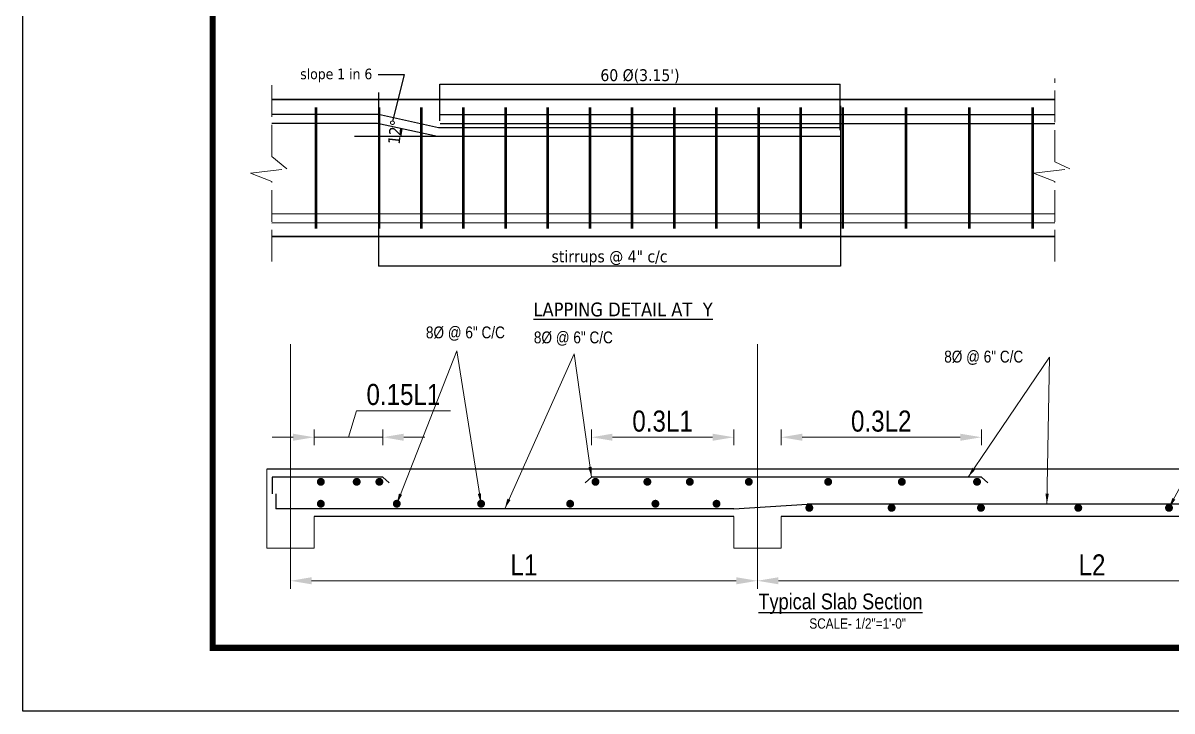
# Model space of a CAD drawing. Header units: inches. Extents: x -9998782 to 66725, y -6520505 to 8308.
# Drawn here: x -4996473 to -4995601, y -3259493 to -3258970 of the extents above; entities that cross this region are included whole.
import ezdxf
from ezdxf.enums import TextEntityAlignment as Align

# ---------------------------------------------------------------- set-up
doc = ezdxf.new("R2010")
doc.units = ezdxf.units.IN
doc.header["$LTSCALE"] = 2
doc.header["$MEASUREMENT"] = 0
doc.header["$PDMODE"] = 34
doc.linetypes.add('ACAD_ISO02W100', pattern=[15, 12, -3])
doc.linetypes.add('ACAD_ISO08W100', pattern=[36, 24, -3, 6, -3])
doc.layers.get('0').update_dxf_attribs({"linetype": 'CONTINUOUS'})
doc.layers.get('DEFPOINTS').update_dxf_attribs({"color": 141, "linetype": 'CONTINUOUS'})
for name, color, linetype in [('Beam', 170, 'CONTINUOUS'), ('DIM', 5, 'CONTINUOUS'), ('WAll', 20, 'CONTINUOUS')]:
    doc.layers.add(name, color=color, linetype=linetype)
for name, color, linetype, lineweight in [('D-DIM', 5, 'CONTINUOUS', 18), ('dimension', 160, 'CONTINUOUS', 15), ('DIMSTR', 5, 'CONTINUOUS', 13), ('ele light', 7, 'CONTINUOUS', 25), ('HATCH', 60, 'ACAD_ISO02W100', 13), ('rcc bar', 2, 'CONTINUOUS', 20), ('RCC LINE', 200, 'CONTINUOUS', 18), ('STIRRUPS', 14, 'CONTINUOUS', 18), ('sxdcf', 8, 'ACAD_ISO08W100', 20), ('TEX', 210, 'CONTINUOUS', 25), ('TEXT', 181, 'CONTINUOUS', 25), ('TRENCH', 1, 'CONTINUOUS', 35)]:
    doc.layers.add(name, color=color, linetype=linetype, lineweight=lineweight)
doc.styles.get("Standard").update_dxf_attribs({"font": 'ARIALN.TTF'})
doc.styles.add('TAHOMA', font='tahoma.ttf', dxfattribs={"height": 9})
doc.dimstyles.new('ARROW', dxfattribs={"dimscale": 96, "dimtxt": 9, "dimasz": 0.125, "dimexe": 0.078125, "dimexo": 0.09375, "dimgap": 0.03125, "dimtad": 1, "dimdec": 0, "dimzin": 3, "dimdsep": 46, "dimlunit": 4, "dimtxsty": 'TAHOMA', "dimcen": 0.09375, "dimclrd": 256, "dimclre": 256, "dimclrt": 256, "dimadec": 0, "dimazin": 0, "dimtfac": 1, "dimtdec": 0, "dimtmove": 0, "dimatfit": 3, "dimfxl": 1, "dimfrac": 2, "dimtolj": 1, "dimtzin": 0, "dimarcsym": 0})
doc.dimstyles.new('Copy of Niranjan', dxfattribs={"dimtxt": 4, "dimasz": 4, "dimexe": 1.5, "dimexo": 0, "dimgap": 1, "dimtad": 1, "dimdec": 0, "dimzin": 0, "dimdsep": 46, "dimlunit": 3, "dimtxsty": 'Standard', "dimcen": 0.09, "dimclrd": 7, "dimclre": 256, "dimclrt": 7, "dimadec": 0, "dimazin": 0, "dimtfac": 0.333333, "dimtdec": 0, "dimtmove": 1, "dimatfit": 1, "dimfxl": 1.5, "dimfxlon": 1, "dimtolj": 1, "dimtzin": 0, "dimlwd": -1, "dimlwe": -1, "dimarcsym": 0})
doc.dimstyles.new('dim stirrups', dxfattribs={"dimscale": 0.04, "dimtxt": 60, "dimasz": 48.5, "dimexe": 19.6875, "dimexo": 0, "dimgap": 18.3125, "dimtad": 1, "dimdec": 0, "dimzin": 0, "dimdsep": 46, "dimlunit": 3, "dimtxsty": 'Standard', "dimcen": 0.15, "dimdle": 0.15, "dimclrd": 256, "dimclrt": 1, "dimazin": 1, "dimtfac": 1, "dimtdec": 0, "dimtofl": 0, "dimtmove": 1, "dimatfit": 2, "dimfxl": 19.6875, "dimfxlon": 1, "dimtolj": 1, "dimtzin": 0, "dimlwd": -1, "dimlwe": -1, "dimarcsym": 0})

# ---------------------------------------------------------------- blocks, each defined once
blk = doc.blocks.new('*D175')
at = {"layer": 'DEFPOINTS', "color": 0, "transparency": 16777216}
for p in [(19589.84, -9814.79), (19589.84, -9822.36), (19576.84, -9829.86)]:
    blk.add_point(p, dxfattribs=at)
at = {"layer": 'dimension', "color": 7, "transparency": 16777216}
for p, q in [((19583.34, -9814.79), (19584.85, -9809.75)), ((19584.85, -9809.75), (19602.69, -9809.75)), ((19572.84, -9814.79), (19568.84, -9814.79)), ((19576.84, -9814.79), (19589.84, -9814.79)), ((19576.84, -9814.79), (19589.84, -9814.79)), ((19593.84, -9814.79), (19597.84, -9814.79))]:
    blk.add_line(p, q, dxfattribs=at)
at = {"layer": 'dimension', "transparency": 16777216}
for p, q in [((19576.84, -9816.29), (19576.84, -9813.29)), ((19589.84, -9816.29), (19589.84, -9813.29))]:
    blk.add_line(p, q, dxfattribs=at)
at = {"layer": 'dimension', "color": 7, "transparency": 16777216}
for points in [[(19572.84, -9814.12), (19572.84, -9815.46), (19576.84, -9814.79)], [(19593.84, -9814.12), (19593.84, -9815.46), (19589.84, -9814.79)]]:
    blk.add_solid(points, dxfattribs=at)
at = {"layer": 'dimension', "color": 7, "transparency": 16777216, "insert": (19593.77, -9806.7), "char_height": 4, "attachment_point": 5}
blk.add_mtext('\\A1;0.15L1', dxfattribs=at)
blk = doc.blocks.new('*D176')
at = {"layer": 'DEFPOINTS', "color": 0, "transparency": 16777216}
for p in [(19656.45, -9814.79), (19629.45, -9822.36), (19656.45, -9829.86)]:
    blk.add_point(p, dxfattribs=at)
at = {"layer": 'dimension', "transparency": 16777216}
for p, q in [((19629.45, -9816.29), (19629.45, -9813.29)), ((19656.45, -9816.29), (19656.45, -9813.29))]:
    blk.add_line(p, q, dxfattribs=at)
at = {"layer": 'dimension', "color": 7, "transparency": 16777216}
blk.add_line((19633.45, -9814.79), (19652.45, -9814.79), dxfattribs=at)
for points in [[(19633.45, -9814.12), (19633.45, -9815.46), (19629.45, -9814.79)], [(19652.45, -9814.12), (19652.45, -9815.46), (19656.45, -9814.79)]]:
    blk.add_solid(points, dxfattribs=at)
at = {"layer": 'dimension', "color": 7, "transparency": 16777216, "insert": (19642.95, -9811.75), "char_height": 4, "attachment_point": 5}
blk.add_mtext('\\A1;0.3L1', dxfattribs=at)
blk = doc.blocks.new('*D177')
at = {"layer": 'DEFPOINTS', "color": 0, "transparency": 16777216}
for p in [(19703.45, -9814.79), (19703.45, -9822.36), (19665.45, -9829.86)]:
    blk.add_point(p, dxfattribs=at)
at = {"layer": 'dimension', "transparency": 16777216}
for p, q in [((19665.45, -9816.29), (19665.45, -9813.29)), ((19703.45, -9816.29), (19703.45, -9813.29))]:
    blk.add_line(p, q, dxfattribs=at)
at = {"layer": 'dimension', "color": 7, "transparency": 16777216}
blk.add_line((19669.45, -9814.79), (19699.45, -9814.79), dxfattribs=at)
for points in [[(19669.45, -9814.12), (19669.45, -9815.46), (19665.45, -9814.79)], [(19699.45, -9814.12), (19699.45, -9815.46), (19703.45, -9814.79)]]:
    blk.add_solid(points, dxfattribs=at)
at = {"layer": 'dimension', "color": 7, "transparency": 16777216, "insert": (19684.45, -9811.75), "char_height": 4, "attachment_point": 5}
blk.add_mtext('\\A1;0.3L2', dxfattribs=at)
blk = doc.blocks.new('*D173')
at = {"layer": 'DEFPOINTS', "color": 0, "transparency": 16777216}
for p in [(19572.34, -9826.03), (19660.95, -9826.03), (19660.95, -9842.03)]:
    blk.add_point(p, dxfattribs=at)
at = {"layer": 'dimension', "transparency": 16777216}
for p, q in [((19572.34, -9840.53), (19572.34, -9843.53)), ((19660.95, -9840.53), (19660.95, -9843.53))]:
    blk.add_line(p, q, dxfattribs=at)
at = {"layer": 'dimension', "color": 7, "transparency": 16777216}
blk.add_line((19576.34, -9842.03), (19656.95, -9842.03), dxfattribs=at)
for points in [[(19576.34, -9841.36), (19576.34, -9842.7), (19572.34, -9842.03)], [(19656.95, -9841.36), (19656.95, -9842.7), (19660.95, -9842.03)]]:
    blk.add_solid(points, dxfattribs=at)
at = {"layer": 'dimension', "color": 7, "transparency": 16777216, "insert": (19616.64, -9839.02), "char_height": 4, "attachment_point": 5}
blk.add_mtext('\\A1;L1', dxfattribs=at)
blk = doc.blocks.new('*D174')
at = {"layer": 'DEFPOINTS', "color": 0, "transparency": 16777216}
for p in [(19660.95, -9826.03), (19787.95, -9826.03), (19787.95, -9842.03)]:
    blk.add_point(p, dxfattribs=at)
at = {"layer": 'dimension', "transparency": 16777216}
for p, q in [((19660.95, -9840.53), (19660.95, -9843.53)), ((19787.95, -9840.53), (19787.95, -9843.53))]:
    blk.add_line(p, q, dxfattribs=at)
at = {"layer": 'dimension', "color": 7, "transparency": 16777216}
blk.add_line((19664.95, -9842.03), (19783.95, -9842.03), dxfattribs=at)
for points in [[(19664.95, -9841.36), (19664.95, -9842.7), (19660.95, -9842.03)], [(19783.95, -9841.36), (19783.95, -9842.7), (19787.95, -9842.03)]]:
    blk.add_solid(points, dxfattribs=at)
at = {"layer": 'dimension', "color": 7, "transparency": 16777216, "insert": (19724.45, -9839.02), "char_height": 4, "attachment_point": 5}
blk.add_mtext('\\A1;L2', dxfattribs=at)
blk = doc.blocks.new('*D101')
at = {"layer": 'DEFPOINTS', "color": 0, "lineweight": -3, "transparency": 16777216}
for p in [(80027.01, 75647.75), (79723.01, 75619.68), (80027.01, 75612.6)]:
    blk.add_point(p, dxfattribs=at)
at = {"layer": 'DIM', "color": 0, "lineweight": -2, "transparency": 16777216}
for p, q in [((79723.01, 75619.93), (79723.01, 75647.83)), ((79723.14, 75647.75), (80026.89, 75647.75)), ((80027.01, 75612.85), (80027.01, 75647.83))]:
    blk.add_line(p, q, dxfattribs=at)
at = {"layer": 'DIM', "color": 0, "lineweight": -3, "transparency": 16777216}
for points in [[(79723.14, 75647.77), (79723.14, 75647.73), (79723.01, 75647.75)], [(80026.89, 75647.77), (80026.89, 75647.73), (80027.01, 75647.75)]]:
    blk.add_solid(points, dxfattribs=at)
at = {"layer": 'DIM', "color": 7, "transparency": 16777216, "insert": (79875.01, 75653.73), "char_height": 9, "attachment_point": 5, "style": 'TAHOMA'}
blk.add_mtext("\\A1;60 %%C(3.15')", dxfattribs=at)
blk = doc.blocks.new('*D102')
at = {"layer": 'DEFPOINTS', "color": 0, "lineweight": -3, "transparency": 16777216}
for p in [(79676.49, 75641.62), (80027.32, 75631.58), (80027.32, 75509.7)]:
    blk.add_point(p, dxfattribs=at)
at = {"layer": 'DIM', "color": 0, "lineweight": -2, "transparency": 16777216}
for p, q in [((79676.49, 75641.37), (79676.49, 75509.63)), ((80027.32, 75631.33), (80027.32, 75509.63)), ((79676.61, 75509.7), (80027.2, 75509.7))]:
    blk.add_line(p, q, dxfattribs=at)
at = {"layer": 'DIM', "color": 0, "lineweight": -3, "transparency": 16777216}
for points in [[(79676.61, 75509.73), (79676.61, 75509.68), (79676.49, 75509.7)], [(80027.2, 75509.73), (80027.2, 75509.68), (80027.32, 75509.7)]]:
    blk.add_solid(points, dxfattribs=at)
at = {"layer": 'DIM', "color": 7, "transparency": 16777216, "insert": (79851.9, 75515.68), "char_height": 9, "attachment_point": 5, "style": 'TAHOMA'}
blk.add_mtext('\\A1;stirrups @ 4" c/c', dxfattribs=at)
blk = doc.blocks.new('*D103')
at = {"layer": 'DEFPOINTS', "color": 0, "linetype": 'Continuous', "lineweight": -3, "ltscale": 0.5, "transparency": 16777216}
for p in [(79675.76, 75617.92), (79693.78, 75611.89), (79658.34, 75607.88), (79721.3, 75607.88), (79721.3, 75607.88)]:
    blk.add_point(p, dxfattribs=at)
at = {"layer": 'DIM', "color": 0, "linetype": 'Continuous', "lineweight": -2, "ltscale": 0.5, "transparency": 16777216}
blk.add_arc((79721.3, 75607.88), 27.81, 167.82725, 179.74249, dxfattribs=at)
at = {"layer": 'DIM', "color": 0, "linetype": 'Continuous', "lineweight": -3, "ltscale": 0.5, "transparency": 16777216}
for points in [[(79694.09, 75613.75), (79694.13, 75613.74), (79694.14, 75613.86)], [(79693.51, 75608), (79693.47, 75608), (79693.49, 75607.88)]]:
    blk.add_solid(points, dxfattribs=at)
at = {"layer": 'DIM', "color": 7, "linetype": 'Continuous', "ltscale": 0.5, "transparency": 16777216, "insert": (79689.05, 75611.39), "char_height": 9, "attachment_point": 5, "rotation": 83.78487, "style": 'TAHOMA'}
blk.add_mtext('\\A1;12°', dxfattribs=at)
blk = doc.blocks.new('dx')
at = {"layer": 'Beam'}
for p, q in [((19792.45, -9820.86), (19567.84, -9820.86)), ((19656.45, -9829.86), (19576.84, -9829.86)), ((19783.45, -9829.86), (19665.45, -9829.86))]:
    blk.add_line(p, q, dxfattribs=at)
at = {"layer": 'ele light', "lineweight": 30, "ltscale": 0.05}
for p, q in [((19589.84, -9822.36), (19568.84, -9822.36)), ((19568.84, -9822.36), (19568.84, -9825.51)), ((19589.84, -9822.36), (19591.04, -9823.47)), ((19629.45, -9822.36), (19628.24, -9823.47)), ((19703.45, -9822.36), (19629.45, -9822.36)), ((19703.45, -9822.36), (19704.65, -9823.47)), ((19569.56, -9825.51), (19569.56, -9828.36)), ((19656.45, -9828.36), (19670.4, -9827.46)), ((19791.88, -9827.46), (19670.4, -9827.46)), ((19656.45, -9828.36), (19569.56, -9828.36))]:
    blk.add_line(p, q, dxfattribs=at)
at = {"layer": 'rcc bar', "ltscale": 0.009, "const_width": 0.75}
for points in [[(19577.72, -9823.25, 1), (19578.47, -9823.25, 1)], [(19584.53, -9823.25, 1), (19585.28, -9823.25, 1)], [(19588.83, -9823.25, 1), (19589.58, -9823.25, 1)], [(19629.84, -9823.25, 1), (19630.59, -9823.25, 1)], [(19639.69, -9823.25, 1), (19640.44, -9823.25, 1)], [(19647.75, -9823.25, 1), (19648.5, -9823.25, 1)], [(19658.94, -9823.25, 1), (19659.69, -9823.25, 1)], [(19674, -9823.25, 1), (19674.75, -9823.25, 1)], [(19687.98, -9823.25, 1), (19688.73, -9823.25, 1)], [(19702.26, -9823.25, 1), (19703.01, -9823.25, 1)], [(19577.72, -9827.41, 1), (19578.47, -9827.41, 1)], [(19592.14, -9827.41, 1), (19592.89, -9827.41, 1)], [(19608.14, -9827.41, 1), (19608.89, -9827.41, 1)], [(19625.04, -9827.41, 1), (19625.79, -9827.41, 1)], [(19641.22, -9827.41, 1), (19641.97, -9827.41, 1)], [(19652.82, -9827.41, 1), (19653.57, -9827.41, 1)], [(19670.43, -9828.19, 1), (19671.18, -9828.19, 1)], [(19686.05, -9828.19, 1), (19686.8, -9828.19, 1)], [(19703, -9828.19, 1), (19703.75, -9828.19, 1)], [(19721.47, -9828.19, 1), (19722.22, -9828.19, 1)], [(19738.69, -9828.19, 1), (19739.44, -9828.19, 1)]]:
    blk.add_lwpolyline(points, format="xyb", close=True, dxfattribs=at)
at = {"layer": 'RCC LINE', "ltscale": 0.25}
for p, q in [((19567.84, -9835.86), (19567.84, -9820.86)), ((19576.84, -9835.86), (19576.84, -9829.86)), ((19656.45, -9835.86), (19656.45, -9829.86)), ((19665.45, -9835.86), (19665.45, -9829.86)), ((19576.84, -9835.86), (19567.84, -9835.86)), ((19665.45, -9835.86), (19656.45, -9835.86))]:
    blk.add_line(p, q, dxfattribs=at)
at = {"layer": 'sxdcf'}
for p, q in [((19572.34, -9842.69), (19572.34, -9797.14)), ((19660.95, -9842.69), (19660.95, -9797.14))]:
    blk.add_line(p, q, dxfattribs=at)
at = {"layer": 'TEX'}
for p in [(19598.04, -9796.02), (19618.53, -9796.97), (19696.41, -9800.61)]:
    blk.add_text('8Ø @ 6" C/C ', height=2.25, dxfattribs=at).set_placement(p)
blk.add_text('SCALE- 1/2"=1\'-0"', height=1.95, dxfattribs=at).set_placement((19679.98, -9850.1), align=Align.MIDDLE)
at = {"layer": 'TEX', "insert": (19661.15, -9844.45), "char_height": 3, "width": 62.9773, "attachment_point": 1}
blk.add_mtext('{\\LTypical Slab Section }', dxfattribs=at)
at = {"layer": 'dimension'}
for base, p1, p2, text, picture, middle in [((19589.84, -9814.79), (19576.84, -9829.86), (19589.84, -9822.36), '0.15L1', '*D175', (19585.85, -9806.7)), ((19656.45, -9814.79), (19629.45, -9822.36), (19656.45, -9829.86), '0.3L1', '*D176', (19642.95, -9811.75)), ((19703.45, -9814.79), (19665.45, -9829.86), (19703.45, -9822.36), '0.3L2', '*D177', (19684.45, -9811.75)), ((19660.95, -9842.03), (19572.34, -9826.03), (19660.95, -9826.03), 'L1', '*D173', (19616.64, -9839.02)), ((19787.95, -9842.03), (19660.95, -9826.03), (19787.95, -9826.03), 'L2', '*D174', (19724.45, -9839.02))]:
    dim = blk.add_linear_dim(base=base, p1=p1, p2=p2, text=text, dimstyle='Copy of Niranjan', dxfattribs=at)
    dim.commit()
    dim.dimension.update_dxf_attribs({"geometry": picture, "text_midpoint": middle})
at = {"layer": 'DIMSTR'}
for points in [[(19592.51, -9827.41), (19603.91, -9798.39)], [(19608.51, -9827.41), (19603.91, -9798.39)], [(19613, -9828.36), (19626.16, -9798.94)], [(19629.45, -9822.36), (19626.16, -9798.94)], [(19700.95, -9822.36), (19716.38, -9799.62)], [(19715.9, -9827.46), (19716.38, -9799.62)], [(19739.06, -9828.19), (19754.35, -9799.89)]]:
    blk.add_leader(points, dimstyle='dim stirrups', override={"dimtad": 0, "dimfxl": 1.5}, dxfattribs=at)
blk = doc.blocks.new('DTGV')
at = {"layer": 'DIM', "linetype": 'Continuous', "ltscale": 0.5}
blk.add_line((79721.3, 75607.88), (79658.34, 75607.88), dxfattribs=at)
at = {"layer": 'HATCH'}
for points in [[(79595.63, 75513.17), (79595.63, 75573.91), (79579.28, 75580.22), (79606.91, 75583.38), (79595.63, 75592.85), (79595.63, 75652.02)], [(80190.04, 75513.17), (80190.04, 75573.91), (80173.7, 75580.22), (80201.33, 75583.38), (80190.04, 75588.83), (80190.04, 75652.02)]]:
    blk.add_lwpolyline(points, dxfattribs=at)
at = {"layer": 'STIRRUPS', "const_width": 2}
for points in [[(79629, 75630.02), (79629, 75537.93)], [(79677, 75630.02), (79677, 75537.93)], [(79709, 75630.02), (79709, 75537.93)], [(79741, 75630.02), (79741, 75537.93)], [(79773, 75630.02), (79773, 75537.93)], [(79805, 75630.02), (79805, 75537.93)], [(79837, 75630.02), (79837, 75537.93)], [(79869, 75630.02), (79869, 75537.93)], [(79901, 75630.02), (79901, 75537.93)], [(79933, 75630.02), (79933, 75537.93)], [(79965, 75630.02), (79965, 75537.93)], [(79997, 75630.02), (79997, 75537.93)], [(80029, 75630.02), (80029, 75537.93)], [(80077, 75630.02), (80077, 75537.93)], [(80125, 75630.02), (80125, 75537.93)], [(80173, 75630.02), (80173, 75537.93)]]:
    blk.add_lwpolyline(points, dxfattribs=at)
at = {"layer": 'TRENCH'}
for p, q in [((79595.63, 75636.02), (80190.04, 75636.02)), ((79595.63, 75532.02), (80190.04, 75532.02))]:
    blk.add_line(p, q, dxfattribs=at)
at = {"layer": 'WAll', "color": 3}
for points in [[(80027.32, 75614.59), (79722.03, 75614.59), (79676.49, 75624.63), (79595.63, 75624.63)], [(80027.32, 75607.88), (79721.3, 75607.88), (79675.76, 75617.92), (79595.63, 75617.92)], [(79723.32, 75624.63), (80190.04, 75624.63)], [(79723.32, 75617.92), (80190.04, 75617.92)], [(79595.63, 75549.27), (80190.04, 75549.46)], [(79595.63, 75542.55), (80190.04, 75542.74)]]:
    blk.add_lwpolyline(points, dxfattribs=at)
at = {"layer": 'TEXT', "style": 'TAHOMA'}
for s, height, p in [('slope 1 in 6', 8, (79617.09, 75651.48)), ('%%ULAPPING DETAIL AT  Y', 10.5, (79794.08, 75471.45))]:
    blk.add_text(s, height=height, dxfattribs=at).set_placement(p)
at = {"layer": 'DIM'}
for base, p1, p2, text, picture, middle in [((80027.01, 75647.75), (79723.01, 75619.68), (80027.01, 75612.6), "60 %%C(3.15')", '*D101', (79875.01, 75653.73)), ((80027.32, 75509.7), (79676.49, 75641.62), (80027.32, 75631.58), 'stirrups @ 4" c/c', '*D102', (79851.9, 75515.68))]:
    dim = blk.add_linear_dim(base=base, p1=p1, p2=p2, text=text, dimstyle='ARROW', override={"dimscale": 1}, dxfattribs=at)
    dim.commit()
    dim.dimension.update_dxf_attribs({"geometry": picture, "text_midpoint": middle})
at = {"layer": 'DIM', "linetype": 'Continuous', "ltscale": 0.5}
dim = blk.add_angular_dim_2l(base=(79693.78, 75611.89), line1=((79721.3, 75607.88), (79658.34, 75607.88)), line2=((79721.3, 75607.88), (79675.76, 75617.92)), dimstyle='ARROW', override={"dimscale": 1}, dxfattribs=at)
dim.commit()
dim.dimension.update_dxf_attribs({"geometry": '*D103', "text_midpoint": (79689.05, 75611.39)})
at = {"layer": 'DIM'}
blk.add_leader([(79687.51, 75619.61), (79696.35, 75654.9), (79676.22, 75654.9)], dimstyle='ARROW', override={"dimscale": 1, "dimgap": 0.03125, "dimtad": 0}, dxfattribs=at)

msp = doc.modelspace()

# ---------------------------------------------------------------- linework, layer by layer
msp.add_lwpolyline([(-4996473.25, -3259492.71), (-4996473.25, -3257247.67), (-4993298.45, -3257247.67), (-4993298.45, -3259492.71)], close=True)
at = {"const_width": 4.8}
msp.add_lwpolyline([(-4993346.45, -3259444.71), (-4993346.45, -3257295.67), (-4996329.25, -3257295.67), (-4996329.25, -3259444.71)], close=True, dxfattribs=at)

# ---------------------------------------------------------------- block references
at = {"color": 0, "lineweight": -3}
msp.add_blockref('DTGV', (-5075879.87, -3334664.58), dxfattribs=at)
at = {"layer": 'D-DIM', "xscale": 4, "yscale": 4, "zscale": 4}
msp.add_blockref('dx', (-5074559.53, -3220025.73), dxfattribs=at)

doc.saveas('drawing.dxf')
